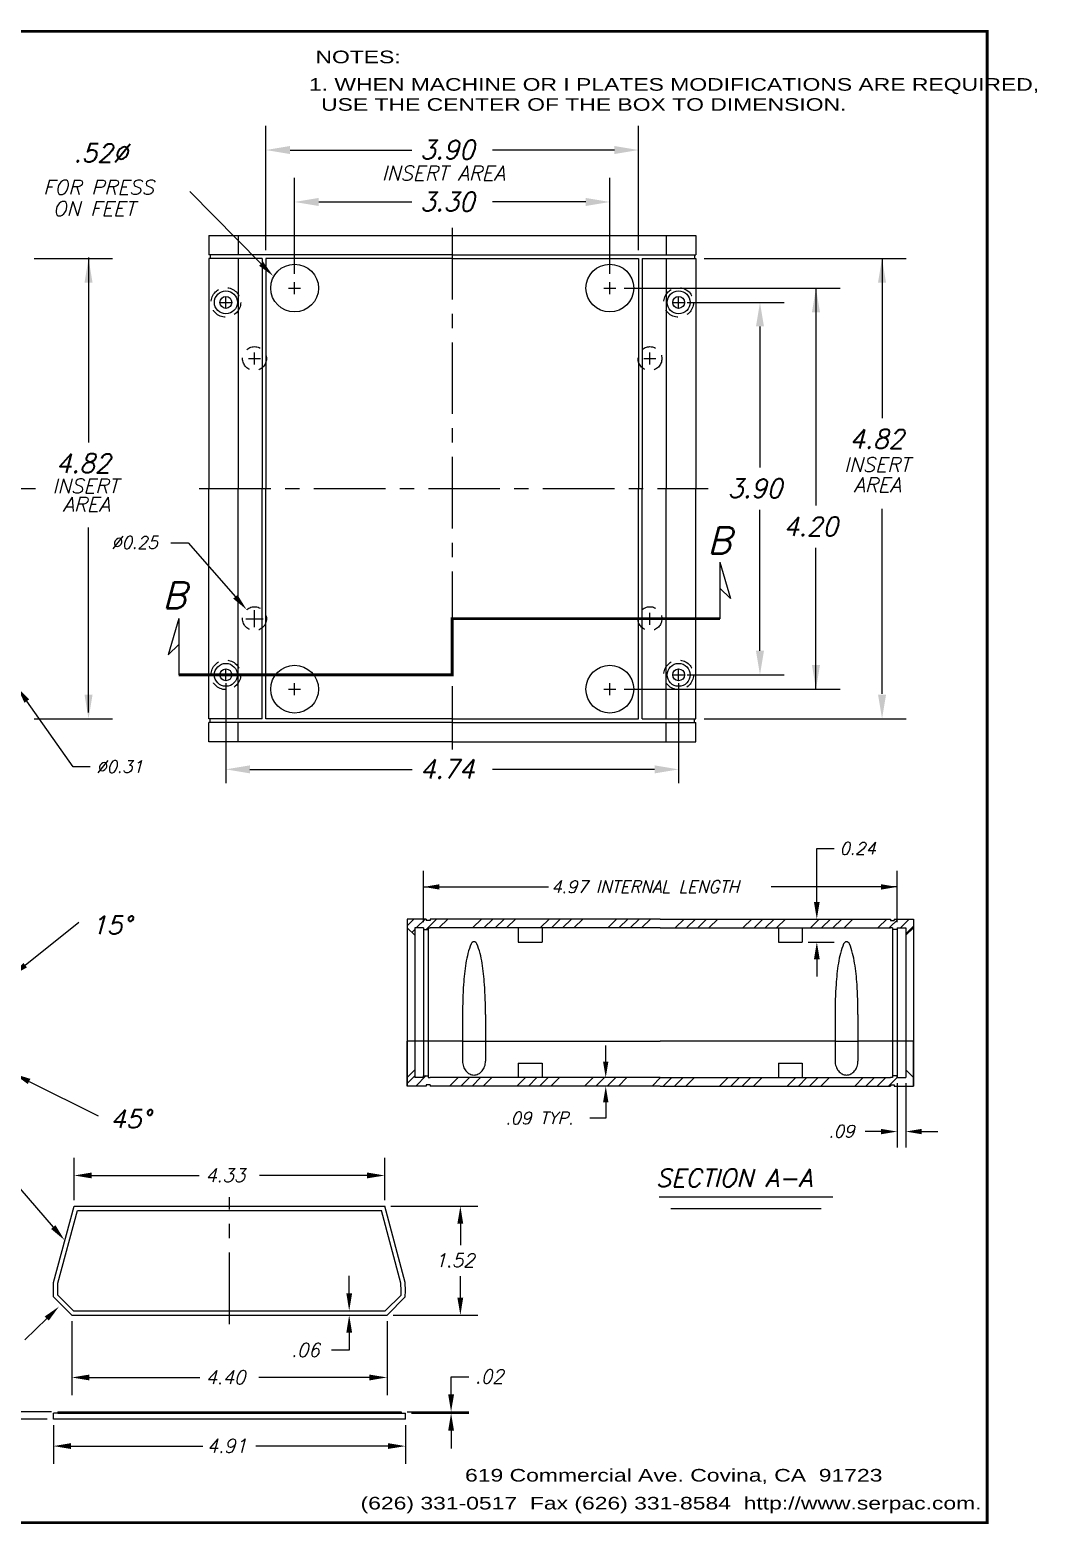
# Model space of a CAD drawing. Extents: x 1.2 to 22.3, y 1.2 to 16.9.
# Drawn here: x 11.73 to 22.27, y 1.24 to 16.88 of the extents above; entities that cross this region are included whole.
import ezdxf
from ezdxf.enums import TextEntityAlignment as Align

# ---------------------------------------------------------------- set-up
doc = ezdxf.new("R2010")
doc.units = 0
doc.header["$LTSCALE"] = 0.6
doc.linetypes.add('CENTER', pattern=[2, 1.25, -0.25, 0.25, -0.25])
doc.linetypes.add('HIDDEN', pattern=[0.375, 0.25, -0.125])
doc.layers.get('0').update_dxf_attribs({"linetype": 'CONTINUOUS'})
doc.layers.get('DEFPOINTS').update_dxf_attribs({"linetype": 'CONTINUOUS'})
for name, color, linetype in [('CHART', 1, 'CONTINUOUS'), ('CN', 6, 'CENTER'), ('DM', 7, 'CONTINUOUS'), ('F', 4, 'CONTINUOUS'), ('HD', 1, 'HIDDEN'), ('NOTES', 3, 'CONTINUOUS'), ('WL', 3, 'HIDDEN')]:
    doc.layers.add(name, color=color, linetype=linetype)
doc.styles.add('ADDRESS', font='swissli.ttf', dxfattribs={"width": 1.3, "height": 0.07})
doc.styles.add('ROMANS', font='romans', dxfattribs={"oblique": 15})
doc.styles.get("Standard").update_dxf_attribs({"font": 'ROMANS.SHX', "oblique": 15, "height": 0.126})
doc.dimstyles.get("Standard").update_dxf_attribs({"dimtxt": 2.5, "dimasz": 2.5, "dimexe": 1.25, "dimexo": 0.625, "dimtad": 1, "dimcen": 2.5, "dimazin": 3, "dimtfac": 1, "dimtmove": 0, "dimatfit": 3})

# ---------------------------------------------------------------- blocks, each defined once
blk = doc.blocks.new('*X8')
at = {"layer": 'DM'}
blk.add_line((11.975, 4.347), (11.627, 4.752), dxfattribs=at)
blk.add_solid([(11.997, 4.366), (12.092, 4.21), (11.952, 4.327)], dxfattribs=at)
blk = doc.blocks.new('*X9')
at = {"layer": 'DM'}
blk.add_line((11.905, 3.388), (11.676, 3.166), dxfattribs=at)
blk.add_solid([(11.884, 3.41), (12.034, 3.514), (11.926, 3.367)], dxfattribs=at)
blk = doc.blocks.new('*X10')
at = {"layer": 'DM'}
blk.add_line((11.72, 5.872), (12.444, 5.511), dxfattribs=at)
blk.add_solid([(11.707, 5.845), (11.559, 5.953), (11.734, 5.899)], dxfattribs=at)
blk = doc.blocks.new('*X0')
at = {"color": 0}
for p, q in [((15.911, 5.835), (15.964, 5.888)), ((15.985, 5.821), (16.053, 5.888)), ((16.059, 5.806), (16.141, 5.888)), ((16.162, 5.821), (16.23, 5.888)), ((16.427, 5.821), (16.495, 5.888)), ((16.516, 5.821), (16.583, 5.888)), ((16.604, 5.821), (16.671, 5.888)), ((16.692, 5.821), (16.76, 5.888)), ((16.958, 5.821), (17.025, 5.888)), ((17.046, 5.821), (17.113, 5.888)), ((17.134, 5.821), (17.202, 5.888)), ((17.223, 5.821), (17.29, 5.888)), ((17.488, 5.821), (17.555, 5.888)), ((17.576, 5.821), (17.644, 5.888)), ((17.665, 5.821), (17.732, 5.888)), ((17.753, 5.821), (17.821, 5.888)), ((18.018, 5.821), (18.086, 5.888)), ((18.107, 5.821), (18.174, 5.888)), ((18.195, 5.821), (18.262, 5.888)), ((18.283, 5.821), (18.351, 5.888)), ((18.549, 5.821), (18.616, 5.888)), ((18.637, 5.821), (18.704, 5.888)), ((18.725, 5.821), (18.793, 5.888)), ((18.814, 5.821), (18.881, 5.888)), ((19.079, 5.821), (19.146, 5.888)), ((19.167, 5.821), (19.235, 5.888)), ((19.256, 5.821), (19.323, 5.888)), ((19.344, 5.821), (19.411, 5.888)), ((19.609, 5.821), (19.677, 5.888)), ((19.698, 5.821), (19.765, 5.888)), ((19.786, 5.821), (19.853, 5.888)), ((15.948, 5.783), (15.971, 5.806)), ((19.826, 5.772), (19.886, 5.832)), ((15.911, 4.597), (15.971, 4.657)), ((15.978, 4.576), (16.06, 4.658)), ((16.243, 4.576), (16.31, 4.643)), ((16.331, 4.576), (16.399, 4.643)), ((16.42, 4.576), (16.487, 4.643)), ((16.508, 4.576), (16.576, 4.643)), ((16.773, 4.576), (16.841, 4.643)), ((16.862, 4.576), (16.929, 4.643)), ((16.95, 4.576), (17.017, 4.643)), ((17.038, 4.576), (17.106, 4.643)), ((17.304, 4.576), (17.371, 4.643)), ((17.392, 4.576), (17.459, 4.643)), ((17.48, 4.576), (17.548, 4.643)), ((17.569, 4.576), (17.636, 4.643)), ((17.834, 4.576), (17.901, 4.643)), ((17.922, 4.576), (17.99, 4.643)), ((18.011, 4.576), (18.078, 4.643)), ((18.099, 4.576), (18.166, 4.643)), ((18.364, 4.576), (18.432, 4.643)), ((18.453, 4.576), (18.52, 4.643)), ((18.541, 4.576), (18.608, 4.643)), ((18.629, 4.576), (18.697, 4.643)), ((18.894, 4.576), (18.962, 4.643)), ((18.983, 4.576), (19.05, 4.643)), ((19.071, 4.576), (19.139, 4.643)), ((19.16, 4.576), (19.227, 4.643)), ((19.425, 4.576), (19.492, 4.643)), ((19.513, 4.576), (19.581, 4.643)), ((19.602, 4.576), (19.669, 4.643)), ((19.69, 4.576), (19.758, 4.644))]:
    blk.add_line(p, q, dxfattribs=at)
blk = doc.blocks.new('*X11')
at = {"layer": 'DM'}
blk.add_line((11.68, 7.09), (12.243, 7.54), dxfattribs=at)
blk.add_solid([(11.698, 7.066), (11.539, 6.977), (11.661, 7.113)], dxfattribs=at)
blk = doc.blocks.new('*X12')
at = {"layer": 'DM'}
blk.add_line((14.15, 14.435), (13.402, 15.193), dxfattribs=at)
blk.add_solid([(14.171, 14.456), (14.276, 14.307), (14.129, 14.414)], dxfattribs=at)
blk = doc.blocks.new('*D5')
at = {"linetype": 'BYBLOCK'}
for p, q in [((19.968, 7.752), (19.968, 8.31)), ((19.968, 8.31), (20.148, 8.31)), ((19.879, 7.572), (20.148, 7.572)), ((19.879, 7.332), (20.148, 7.332)), ((19.968, 7.152), (19.968, 6.972))]:
    blk.add_line(p, q, dxfattribs=at)
for points in [[(19.938, 7.752), (19.998, 7.752), (19.968, 7.572)], [(19.938, 7.152), (19.998, 7.152), (19.968, 7.332)]]:
    blk.add_solid(points, dxfattribs=at)
at = {"layer": 'DEFPOINTS', "color": 0, "linetype": 'BYBLOCK'}
for p in [(19.816, 7.572), (19.968, 7.572), (19.816, 7.332)]:
    blk.add_point(p, dxfattribs=at)
at = {"linetype": 'BYBLOCK', "oblique": 15, "width": 0.965926}
blk.add_text('0.24', height=0.1304, dxfattribs=at).set_placement((20.207, 8.247))
blk = doc.blocks.new('*D6')
at = {"linetype": 'BYBLOCK'}
for p, q in [((11.505, 10.04), (11.505, 10.22)), ((11.415, 10.13), (11.595, 10.13)), ((12.181, 9.166), (11.698, 9.856)), ((12.361, 9.166), (12.181, 9.166))]:
    blk.add_line(p, q, dxfattribs=at)
blk.add_solid([(11.722, 9.873), (11.673, 9.838), (11.594, 10.003)], dxfattribs=at)
at = {"layer": 'DEFPOINTS', "color": 0, "linetype": 'BYBLOCK'}
for p in [(11.416, 10.257), (11.594, 10.003)]:
    blk.add_point(p, dxfattribs=at)
at = {"linetype": 'BYBLOCK', "oblique": 15, "width": 0.965926}
blk.add_text('∅0.31', height=0.1304, dxfattribs=at).set_placement((12.425, 9.103))
blk = doc.blocks.new('*D7')
at = {"linetype": 'BYBLOCK'}
for p, q in [((13.206, 11.514), (13.386, 11.514)), ((13.386, 11.514), (13.881, 10.948)), ((14.081, 10.628), (14.081, 10.808)), ((13.991, 10.718), (14.171, 10.718))]:
    blk.add_line(p, q, dxfattribs=at)
blk.add_solid([(13.903, 10.967), (13.858, 10.928), (13.999, 10.812)], dxfattribs=at)
at = {"layer": 'DEFPOINTS', "color": 0, "linetype": 'BYBLOCK'}
for p in [(13.999, 10.812), (14.163, 10.624)]:
    blk.add_point(p, dxfattribs=at)
at = {"linetype": 'BYBLOCK', "oblique": 15, "width": 0.965926}
blk.add_text('∅0.25', height=0.1304, dxfattribs=at).set_placement((12.582, 11.451))

msp = doc.modelspace()

# ---------------------------------------------------------------- linework, layer by layer
at = {"color": 7}
for p, q in [((14.501, 14.117), (14.501, 14.243)), ((17.801, 14.117), (17.801, 14.243)), ((13.781, 13.967), (13.781, 14.093)), ((14.438, 14.18), (14.564, 14.18)), ((17.738, 14.18), (17.864, 14.18)), ((18.521, 13.967), (18.521, 14.093)), ((13.718, 14.03), (13.844, 14.03)), ((18.458, 14.03), (18.584, 14.03)), ((14.081, 13.379), (14.081, 13.505)), ((18.221, 13.379), (18.221, 13.505)), ((14.018, 13.442), (14.144, 13.442)), ((18.158, 13.442), (18.284, 13.442)), ((18.953, 11.309), (18.953, 10.717)), ((18.953, 11.309), (19.064, 10.928)), ((19.064, 10.928), (18.953, 11.036)), ((13.288, 10.721), (13.176, 10.34)), ((13.288, 10.721), (13.288, 10.13)), ((14.018, 10.718), (14.144, 10.718)), ((14.081, 10.655), (14.081, 10.781)), ((18.158, 10.718), (18.284, 10.718)), ((18.221, 10.655), (18.221, 10.781)), ((13.176, 10.34), (13.288, 10.448)), ((13.781, 10.067), (13.781, 10.193)), ((18.521, 10.067), (18.521, 10.193)), ((13.718, 10.13), (13.844, 10.13)), ((14.501, 9.917), (14.501, 10.043)), ((17.801, 9.917), (17.801, 10.043)), ((18.458, 10.13), (18.584, 10.13)), ((14.438, 9.98), (14.564, 9.98)), ((17.738, 9.98), (17.864, 9.98)), ((15.679, 7.572), (15.679, 5.822)), ((15.879, 7.572), (15.679, 7.572)), ((15.679, 7.572), (15.679, 7.332)), ((15.879, 7.572), (15.879, 7.557)), ((15.919, 7.557), (15.879, 7.557)), ((18.329, 7.572), (15.919, 7.572)), ((15.919, 7.572), (15.919, 7.557)), ((18.329, 7.572), (20.739, 7.572)), ((20.739, 7.572), (20.739, 7.557)), ((20.739, 7.557), (20.779, 7.557)), ((20.779, 7.572), (20.979, 7.572)), ((20.779, 7.572), (20.779, 7.557)), ((20.979, 7.572), (20.979, 5.822)), ((20.979, 7.572), (20.979, 7.332)), ((15.679, 7.482), (15.759, 7.402)), ((15.759, 7.482), (15.759, 5.912)), ((15.849, 7.482), (15.759, 7.482)), ((15.849, 7.482), (15.849, 5.912)), ((15.849, 7.482), (15.849, 7.462)), ((15.849, 7.462), (15.899, 7.462)), ((15.899, 7.482), (15.899, 5.912)), ((15.899, 7.482), (15.919, 7.482)), ((18.329, 7.482), (15.919, 7.482)), ((16.842, 7.482), (16.842, 7.332)), ((17.092, 7.482), (17.092, 7.332)), ((18.329, 7.482), (20.739, 7.482)), ((19.566, 7.482), (19.566, 7.332)), ((19.816, 7.482), (19.816, 7.332)), ((20.759, 7.482), (20.739, 7.482)), ((20.759, 7.482), (20.759, 5.912)), ((20.809, 7.462), (20.759, 7.462)), ((20.809, 7.482), (20.809, 5.912)), ((20.809, 7.482), (20.899, 7.482)), ((20.809, 7.482), (20.809, 7.462)), ((20.899, 7.482), (20.899, 5.912)), ((20.979, 7.482), (20.899, 7.402)), ((16.842, 7.332), (17.092, 7.332)), ((19.566, 7.332), (19.816, 7.332)), ((16.259, 6.573), (16.259, 6.083)), ((16.259, 6.573), (16.259, 6.083)), ((16.499, 6.573), (16.499, 6.083)), ((16.499, 6.573), (16.499, 6.083)), ((20.159, 6.573), (20.159, 6.083)), ((20.399, 6.573), (20.399, 6.083)), ((16.259, 6.293), (15.679, 6.293)), ((15.679, 5.822), (15.679, 6.293)), ((16.259, 6.293), (16.499, 6.293)), ((16.259, 6.293), (18.329, 6.293)), ((20.159, 6.293), (18.329, 6.293)), ((20.159, 6.293), (20.399, 6.293)), ((20.979, 6.293), (20.399, 6.293)), ((20.979, 5.822), (20.979, 6.293)), ((15.679, 5.822), (15.679, 6.062)), ((15.679, 5.912), (15.759, 5.992)), ((16.842, 6.062), (17.092, 6.062)), ((16.842, 6.062), (16.842, 5.912)), ((17.092, 6.062), (17.092, 5.912)), ((19.566, 6.062), (19.816, 6.062)), ((19.566, 6.062), (19.566, 5.912)), ((19.816, 6.062), (19.816, 5.912)), ((20.979, 5.912), (20.899, 5.992)), ((20.979, 5.822), (20.979, 6.062)), ((15.879, 5.822), (15.679, 5.822)), ((15.849, 5.912), (15.759, 5.912)), ((15.849, 5.932), (15.899, 5.932)), ((15.849, 5.912), (15.849, 5.932)), ((15.919, 5.837), (15.879, 5.837)), ((15.879, 5.837), (15.879, 5.822)), ((15.899, 5.912), (15.919, 5.912)), ((18.329, 5.912), (15.919, 5.912)), ((15.919, 5.837), (15.919, 5.822)), ((18.329, 5.822), (15.919, 5.822)), ((18.329, 5.912), (20.739, 5.912)), ((18.329, 5.822), (20.739, 5.822)), ((20.759, 5.912), (20.739, 5.912)), ((20.739, 5.837), (20.779, 5.837)), ((20.739, 5.837), (20.739, 5.822)), ((20.809, 5.932), (20.759, 5.932)), ((20.779, 5.837), (20.779, 5.822)), ((20.779, 5.822), (20.979, 5.822)), ((20.809, 5.912), (20.809, 5.932)), ((20.809, 5.912), (20.899, 5.912)), ((11.978, 3.767), (12.192, 4.566)), ((12.192, 4.566), (15.444, 4.566)), ((15.658, 3.767), (15.444, 4.566)), ((18.316, 4.665), (20.137, 4.665)), ((18.441, 4.541), (20.013, 4.541)), ((12.023, 3.761), (12.227, 4.521)), ((12.227, 4.521), (15.41, 4.521)), ((15.613, 3.761), (15.41, 4.521)), ((11.975, 3.68), (11.978, 3.767)), ((12.02, 3.68), (12.023, 3.761)), ((15.616, 3.68), (15.613, 3.761)), ((15.661, 3.68), (15.658, 3.767)), ((11.977, 3.615), (11.975, 3.68)), ((12.168, 3.424), (11.977, 3.615)), ((12.022, 3.635), (12.02, 3.68)), ((12.187, 3.47), (12.022, 3.635)), ((15.45, 3.47), (15.615, 3.635)), ((15.468, 3.424), (15.659, 3.615)), ((15.615, 3.635), (15.616, 3.68)), ((15.659, 3.615), (15.661, 3.68)), ((12.187, 3.47), (15.45, 3.47)), ((12.168, 3.424), (15.468, 3.424)), ((12.02, 2.397), (11.975, 2.397)), ((11.975, 2.336), (11.975, 2.397)), ((12.02, 2.412), (15.616, 2.412)), ((12.02, 2.412), (12.02, 2.397)), ((12.02, 2.397), (15.616, 2.397)), ((12.621, 2.412), (13.025, 2.412)), ((15.616, 2.412), (15.616, 2.397)), ((15.616, 2.397), (15.661, 2.397)), ((15.661, 2.336), (15.661, 2.397)), ((15.661, 2.336), (11.975, 2.336))]:
    msp.add_line(p, q, dxfattribs=at)
at = {"color": 7, "const_width": 0.03}
msp.add_lwpolyline([(13.288, 10.13), (16.151, 10.13), (16.151, 10.718), (18.953, 10.718)], dxfattribs=at)
at = {"color": 7}
for points in [[(16.499, 6.573, 0.016316), (16.489, 6.888, 0.02281), (16.464, 7.111, 0.051908), (16.41, 7.312, 0.311219), (16.379, 7.334, 0.311219), (16.348, 7.312, 0.051908), (16.294, 7.111, 0.02281), (16.269, 6.888, 0.016316), (16.259, 6.573, 0.016316)], [(20.399, 6.573, 0.016316), (20.389, 6.888, 0.02281), (20.364, 7.111, 0.051908), (20.31, 7.312, 0.311219), (20.279, 7.334, 0.311219), (20.248, 7.312, 0.051908), (20.194, 7.111, 0.02281), (20.169, 6.888, 0.016316), (20.159, 6.573, 0.016316)], [(16.259, 6.083, 0.083225), (16.269, 6.027, 0.090804), (16.294, 5.982, 0.104083), (16.334, 5.95, 0.115915), (16.379, 5.939, 0.115915), (16.424, 5.95, 0.104083), (16.464, 5.982, 0.090804), (16.49, 6.027, 0.083225), (16.499, 6.083, 0.083225)], [(20.159, 6.083, 0.083225), (20.169, 6.027, 0.090804), (20.194, 5.982, 0.104083), (20.234, 5.95, 0.115915), (20.279, 5.939, 0.115915), (20.324, 5.95, 0.104083), (20.364, 5.982, 0.090804), (20.39, 6.027, 0.083225), (20.399, 6.083, 0.083225)]]:
    msp.add_lwpolyline(points, format="xyb", dxfattribs=at)
at = {"layer": 'CHART', "color": 7}
msp.add_line((13.781, 10.13), (13.288, 10.13), dxfattribs=at)
at = {"layer": 'CN', "color": 7}
for p, q in [((16.151, 14.812), (16.151, 9.348)), ((6.544, 12.08), (11.788, 12.08)), ((13.501, 12.08), (18.832, 12.08)), ((13.818, 3.331), (13.818, 4.659))]:
    msp.add_line(p, q, dxfattribs=at)
at = {"layer": 'DM', "color": 7, "linetype": 'CONTINUOUS'}
for p, q in [((14.201, 14.577), (14.201, 15.878)), ((18.101, 14.577), (18.101, 15.878)), ((14.453, 15.626), (15.729, 15.626)), ((17.849, 15.626), (16.573, 15.626)), ((14.501, 14.33), (14.501, 15.334)), ((17.801, 14.33), (17.801, 15.334)), ((14.753, 15.082), (15.729, 15.082)), ((17.549, 15.082), (16.573, 15.082)), ((11.773, 14.49), (12.595, 14.49)), ((12.343, 14.499), (12.343, 12.562)), ((18.789, 14.49), (20.903, 14.49)), ((20.651, 14.49), (20.651, 12.818)), ((17.952, 14.18), (20.211, 14.18)), ((19.959, 14.18), (19.959, 11.902)), ((18.609, 14.03), (19.625, 14.03)), ((19.373, 13.778), (19.373, 12.301)), ((19.373, 10.382), (19.373, 11.859)), ((20.651, 9.932), (20.651, 11.869)), ((12.343, 9.737), (12.343, 11.674)), ((19.959, 9.98), (19.959, 11.46)), ((13.781, 10.042), (13.781, 8.997)), ((18.521, 10.042), (18.521, 8.997)), ((18.609, 10.13), (19.625, 10.13)), ((17.952, 9.98), (20.211, 9.98)), ((11.773, 9.67), (12.595, 9.67)), ((18.789, 9.67), (20.903, 9.67)), ((14.033, 9.14), (15.731, 9.14)), ((18.269, 9.14), (16.571, 9.14)), ((15.849, 7.541), (15.849, 8.077)), ((20.809, 7.541), (20.809, 8.077)), ((15.849, 7.909), (17.159, 7.909)), ((20.809, 7.909), (19.491, 7.909)), ((17.758, 6.08), (17.758, 6.248)), ((20.809, 5.854), (20.809, 5.179)), ((20.899, 5.854), (20.899, 5.179)), ((17.758, 5.654), (17.758, 5.486)), ((17.758, 5.486), (17.59, 5.486)), ((20.641, 5.347), (20.473, 5.347)), ((21.067, 5.347), (21.235, 5.347)), ((12.192, 4.63), (12.192, 5.071)), ((15.444, 4.63), (15.444, 5.071)), ((12.376, 4.887), (13.503, 4.887)), ((15.26, 4.887), (14.133, 4.887)), ((15.508, 4.566), (16.42, 4.566)), ((16.236, 4.382), (16.236, 4.156)), ((15.072, 3.654), (15.072, 3.837)), ((16.236, 3.608), (16.236, 3.834)), ((12.168, 3.361), (12.168, 2.588)), ((15.468, 3.361), (15.468, 2.588)), ((15.532, 3.424), (16.42, 3.424)), ((15.072, 3.241), (15.072, 3.057)), ((15.072, 3.057), (14.888, 3.057)), ((12.352, 2.772), (13.51, 2.772)), ((15.284, 2.772), (14.126, 2.772)), ((16.139, 2.78), (16.323, 2.78)), ((16.139, 2.596), (16.139, 2.78)), ((11.956, 2.412), (11.373, 2.412)), ((15.68, 2.412), (16.323, 2.412)), ((15.725, 2.397), (16.323, 2.397)), ((11.911, 2.336), (11.373, 2.336)), ((11.975, 2.273), (11.975, 1.869)), ((15.661, 2.273), (15.661, 1.869)), ((16.139, 2.213), (16.139, 2.029)), ((12.159, 2.053), (13.541, 2.053)), ((15.477, 2.053), (14.095, 2.053))]:
    msp.add_line(p, q, dxfattribs=at)
at = {"layer": 'DM', "linetype": 'HIDDEN'}
for centre in [(13.781, 14.03), (18.521, 14.03), (13.781, 10.13), (18.521, 10.13)]:
    msp.add_circle(centre, 0.155, dxfattribs=at)
at = {"layer": 'DM', "color": 7, "linetype": 'CONTINUOUS'}
for points in [[(14.453, 15.668), (14.453, 15.584), (14.201, 15.626)], [(17.849, 15.668), (17.849, 15.584), (18.101, 15.626)], [(14.753, 15.124), (14.753, 15.04), (14.501, 15.082)], [(17.549, 15.124), (17.549, 15.04), (17.801, 15.082)], [(12.301, 14.238), (12.385, 14.238), (12.343, 14.49)], [(20.609, 14.238), (20.693, 14.238), (20.651, 14.49)], [(19.917, 13.928), (20.001, 13.928), (19.959, 14.18)], [(19.331, 13.778), (19.415, 13.778), (19.373, 14.03)], [(19.331, 10.382), (19.415, 10.382), (19.373, 10.13)], [(19.917, 10.232), (20.001, 10.232), (19.959, 9.98)], [(12.301, 9.922), (12.385, 9.922), (12.343, 9.67)], [(20.609, 9.922), (20.693, 9.922), (20.651, 9.67)], [(14.033, 9.182), (14.033, 9.098), (13.781, 9.14)], [(18.269, 9.182), (18.269, 9.098), (18.521, 9.14)], [(16.017, 7.937), (16.017, 7.881), (15.849, 7.909)], [(20.641, 7.937), (20.641, 7.881), (20.809, 7.909)], [(17.73, 6.08), (17.786, 6.08), (17.758, 5.912)], [(17.73, 5.654), (17.786, 5.654), (17.758, 5.822)], [(20.641, 5.375), (20.641, 5.319), (20.809, 5.347)], [(21.067, 5.375), (21.067, 5.319), (20.899, 5.347)], [(12.376, 4.918), (12.376, 4.857), (12.192, 4.887)], [(15.26, 4.918), (15.26, 4.857), (15.444, 4.887)], [(16.205, 4.382), (16.266, 4.382), (16.236, 4.566)], [(15.042, 3.654), (15.103, 3.654), (15.072, 3.47)], [(16.205, 3.608), (16.266, 3.608), (16.236, 3.424)], [(15.042, 3.241), (15.103, 3.241), (15.072, 3.424)], [(12.352, 2.802), (12.352, 2.741), (12.168, 2.772)], [(15.284, 2.802), (15.284, 2.741), (15.468, 2.772)], [(16.108, 2.596), (16.17, 2.596), (16.139, 2.412)], [(16.108, 2.213), (16.17, 2.213), (16.139, 2.397)], [(12.159, 2.084), (12.159, 2.023), (11.975, 2.053)], [(15.477, 2.084), (15.477, 2.023), (15.661, 2.053)]]:
    msp.add_solid(points, dxfattribs=at)
at = {"layer": 'F', "color": 7, "const_width": 0.0302}
msp.add_lwpolyline([(1.202, 16.869), (21.752, 16.869), (21.752, 1.251), (1.202, 1.251)], close=True, dxfattribs=at)
at = {"layer": 'HD', "color": 7}
for centre in [(14.081, 13.442), (18.221, 13.442), (14.081, 10.718), (18.221, 10.718)]:
    msp.add_circle(centre, 0.125, dxfattribs=at)
at = {"layer": 'WL', "color": 7, "linetype": 'CONTINUOUS'}
for p, q in [((13.601, 14.73), (18.701, 14.73)), ((13.601, 14.73), (13.601, 14.53)), ((13.911, 14.73), (13.911, 14.53)), ((18.391, 14.73), (18.391, 14.53)), ((18.701, 14.73), (18.701, 14.53)), ((16.151, 14.53), (13.601, 14.53)), ((13.601, 14.49), (13.601, 12.08)), ((14.161, 14.49), (13.601, 14.49)), ((13.616, 14.53), (13.616, 14.49)), ((13.911, 14.49), (13.911, 12.08)), ((14.161, 14.49), (14.161, 12.08)), ((16.151, 14.49), (14.201, 14.49)), ((14.201, 14.49), (14.201, 12.08)), ((16.151, 14.53), (18.701, 14.53)), ((16.151, 14.49), (18.101, 14.49)), ((18.101, 14.49), (18.101, 12.08)), ((18.141, 14.49), (18.141, 12.08)), ((18.141, 14.49), (18.701, 14.49)), ((18.391, 14.49), (18.391, 12.08)), ((18.686, 14.53), (18.686, 14.49)), ((18.701, 14.49), (18.701, 12.08)), ((13.601, 9.67), (13.601, 12.08)), ((13.911, 9.67), (13.911, 12.08)), ((14.161, 9.67), (14.161, 12.08)), ((14.201, 9.67), (14.201, 12.08)), ((18.101, 9.67), (18.101, 12.08)), ((18.141, 9.67), (18.141, 12.08)), ((18.391, 9.67), (18.391, 12.08)), ((18.701, 9.67), (18.701, 12.08)), ((14.161, 9.67), (13.601, 9.67)), ((16.151, 9.63), (13.601, 9.63)), ((13.601, 9.43), (13.601, 9.63)), ((13.616, 9.63), (13.616, 9.67)), ((13.911, 9.43), (13.911, 9.63)), ((16.151, 9.67), (14.201, 9.67)), ((16.151, 9.67), (18.101, 9.67)), ((16.151, 9.63), (18.701, 9.63)), ((18.141, 9.67), (18.701, 9.67)), ((18.391, 9.43), (18.391, 9.63)), ((18.686, 9.63), (18.686, 9.67)), ((18.701, 9.43), (18.701, 9.63)), ((16.151, 9.43), (13.601, 9.43)), ((16.151, 9.43), (18.701, 9.43))]:
    msp.add_line(p, q, dxfattribs=at)
for centre, radius in [((14.501, 14.18), 0.25), ((17.801, 14.18), 0.25), ((13.781, 14.03), 0.12), ((13.781, 14.03), 0.062), ((18.521, 14.03), 0.12), ((18.521, 14.03), 0.062), ((13.781, 10.13), 0.12), ((13.781, 10.13), 0.062), ((14.501, 9.98), 0.25), ((17.801, 9.98), 0.25), ((18.521, 10.13), 0.12), ((18.521, 10.13), 0.062)]:
    msp.add_circle(centre, radius, dxfattribs=at)

# ---------------------------------------------------------------- block references
at = {"layer": 'DM', "color": 7}
for name in ['*X12', '*X11', '*X10', '*X8', '*X9']:
    msp.add_blockref(name, (0, 0), dxfattribs=at)
at = {"layer": 'DM', "color": 7, "xscale": 1.3333333333333, "yscale": 1.3333333333333, "zscale": 1.3333333333333}
msp.add_blockref('*X0', (-5.535, -0.278), dxfattribs=at)

# ---------------------------------------------------------------- texts
at = {"color": 7, "style": 'ROMANS', "oblique": 15}
msp.add_text('.52%%c', height=0.19, dxfattribs=at).set_placement((12.758, 15.5), align=Align.RIGHT)
for s, height, p in [('INSERT AREA', 0.152, (15.412, 15.307)), ('FOR PRESS', 0.152, (11.868, 15.16)), ('ON FEET', 0.152, (11.968, 14.936)), ('INSERT', 0.152, (20.252, 12.255)), ('INSERT', 0.152, (11.963, 12.032)), ('AREA', 0.152, (20.352, 12.043)), ('AREA', 0.152, (12.071, 11.839)), ('B', 0.278, (18.821, 11.398)), ('B', 0.278, (13.115, 10.824)), ('SECTION A-A', 0.18503, (18.283, 4.769))]:
    msp.add_text(s, height=height, dxfattribs=at).set_placement(p)
at = {"layer": 'DM', "color": 7, "oblique": 15, "width": 0.965926}
for s, height, p in [('3.90', 0.1967, (15.814, 15.531)), ('3.30', 0.1967, (15.814, 14.987)), ('4.82', 0.1967, (20.31, 12.502)), ('4.82', 0.1967, (12.002, 12.246)), ('3.90', 0.1967, (19.035, 11.985)), ('4.20', 0.1967, (19.618, 11.586)), ('4.74', 0.1967, (15.813, 9.045)), ('4.97 INTERNAL LENGTH', 0.13113, (17.188, 7.846)), ('.09 TYP.', 0.1311, (16.708, 5.423)), ('.09', 0.1311, (20.09, 5.284)), ('4.33', 0.1436, (13.566, 4.818)), ('1.52', 0.1436, (15.968, 3.926)), ('.06', 0.1436, (14.466, 2.987)), ('4.40', 0.1436, (13.569, 2.702)), ('.02', 0.1436, (16.391, 2.71)), ('4.91', 0.1436, (13.582, 1.984))]:
    msp.add_text(s, height=height, dxfattribs=at).set_placement(p)
at = {"layer": 'DM', "color": 7, "oblique": 15}
for s, p in [('15%%d', (12.369, 7.414)), ('45%%d', (12.57, 5.385))]:
    msp.add_text(s, height=0.19, dxfattribs=at).set_placement(p)
at = {"layer": 'NOTES', "color": 7, "style": 'ADDRESS', "width": 1.3}
for s, p in [('NOTES:', (14.719, 16.535)), ('1. WHEN MACHINE OR I PLATES MODIFICATIONS ARE REQUIRED,', (14.651, 16.247)), ('   USE THE CENTER OF THE BOX TO DIMENSION.', (14.578, 16.037))]:
    msp.add_text(s, height=0.132, dxfattribs=at).set_placement(p)
for s, p in [('619 Commercial Ave. Covina, CA  91723', (18.47, 1.739)), ('(626) 331-0517  Fax (626) 331-8584  http://www.serpac.com.', (18.442, 1.439))]:
    msp.add_text(s, height=0.132, dxfattribs=at).set_placement(p, align=Align.MIDDLE)

# ---------------------------------------------------------------- dimensions: what is measured, and where the dimension line sits
at = {"layer": 'DM'}
for p1, p2, picture, middle in [((14.163, 10.624), (13.999, 10.812), '*D7', (12.862, 11.514)), ((11.416, 10.257), (11.594, 10.003), '*D6', (12.693, 9.166))]:
    dim = msp.add_diameter_dim_2p(p1=p1, p2=p2, dimstyle='Standard', dxfattribs=at)
    dim.commit()
    dim.dimension.update_dxf_attribs({"geometry": picture, "text_midpoint": middle, "dimtype": 163})
dim = msp.add_linear_dim(base=(19.968, 7.572), p1=(19.816, 7.332), p2=(19.816, 7.572), angle=90, dimstyle='Standard', dxfattribs=at)
dim.commit()
dim.dimension.update_dxf_attribs({"geometry": '*D5', "text_midpoint": (20.432, 8.31), "dimtype": 160})

doc.saveas('drawing.dxf')
